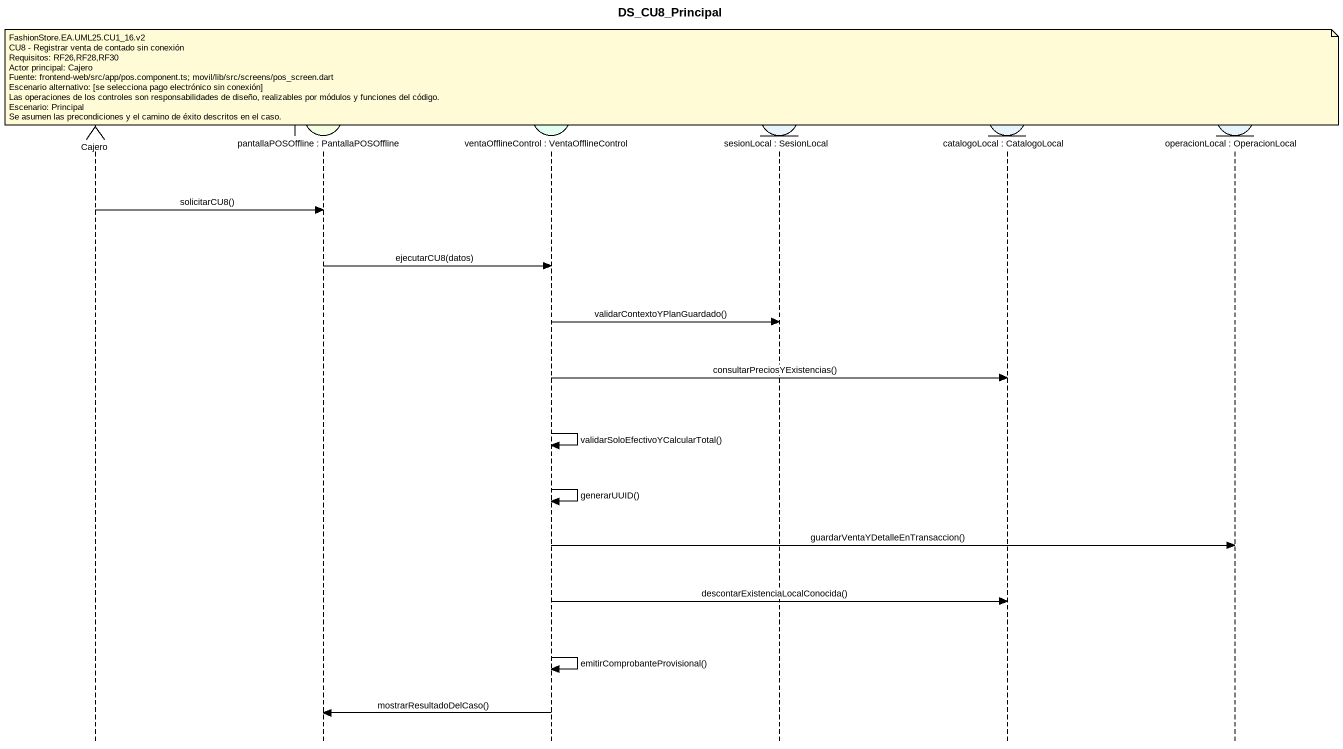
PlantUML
@startuml
title DS_CU8_Principal
hide footbox
actor Cajero
boundary "pantallaPOSOffline : PantallaPOSOffline" as pantallaPOSOffline #F5FFE1
control "ventaOfflineControl : VentaOfflineControl" as ventaOfflineControl #E4FFF0
entity "sesionLocal : SesionLocal" as sesionLocal #E8F4FB
entity "catalogoLocal : CatalogoLocal" as catalogoLocal #E8F4FB
entity "operacionLocal : OperacionLocal" as operacionLocal #E8F4FB

note over sesionLocal
  FashionStore.EA.UML25.CU1_16.v2
  CU8 - Registrar venta de contado sin conexión
  Requisitos: RF26,RF28,RF30
  Actor principal: Cajero
  Fuente: frontend-web/src/app/pos.component.ts; movil/lib/src/screens/pos_screen.dart
  Escenario alternativo: [se selecciona pago electrónico sin conexión]
  Las operaciones de los controles son responsabilidades de diseño, realizables por módulos y funciones del código.
  Escenario: Principal
  Se asumen las precondiciones y el camino de éxito descritos en el caso.
end note
Cajero -> pantallaPOSOffline : solicitarCU8()
pantallaPOSOffline -> ventaOfflineControl : ejecutarCU8(datos)
ventaOfflineControl -> sesionLocal : validarContextoYPlanGuardado()
ventaOfflineControl -> catalogoLocal : consultarPreciosYExistencias()
ventaOfflineControl -> ventaOfflineControl : validarSoloEfectivoYCalcularTotal()
ventaOfflineControl -> ventaOfflineControl : generarUUID()
ventaOfflineControl -> operacionLocal : guardarVentaYDetalleEnTransaccion()
ventaOfflineControl -> catalogoLocal : descontarExistenciaLocalConocida()
ventaOfflineControl -> ventaOfflineControl : emitirComprobanteProvisional()
ventaOfflineControl -> pantallaPOSOffline : mostrarResultadoDelCaso()
@enduml
